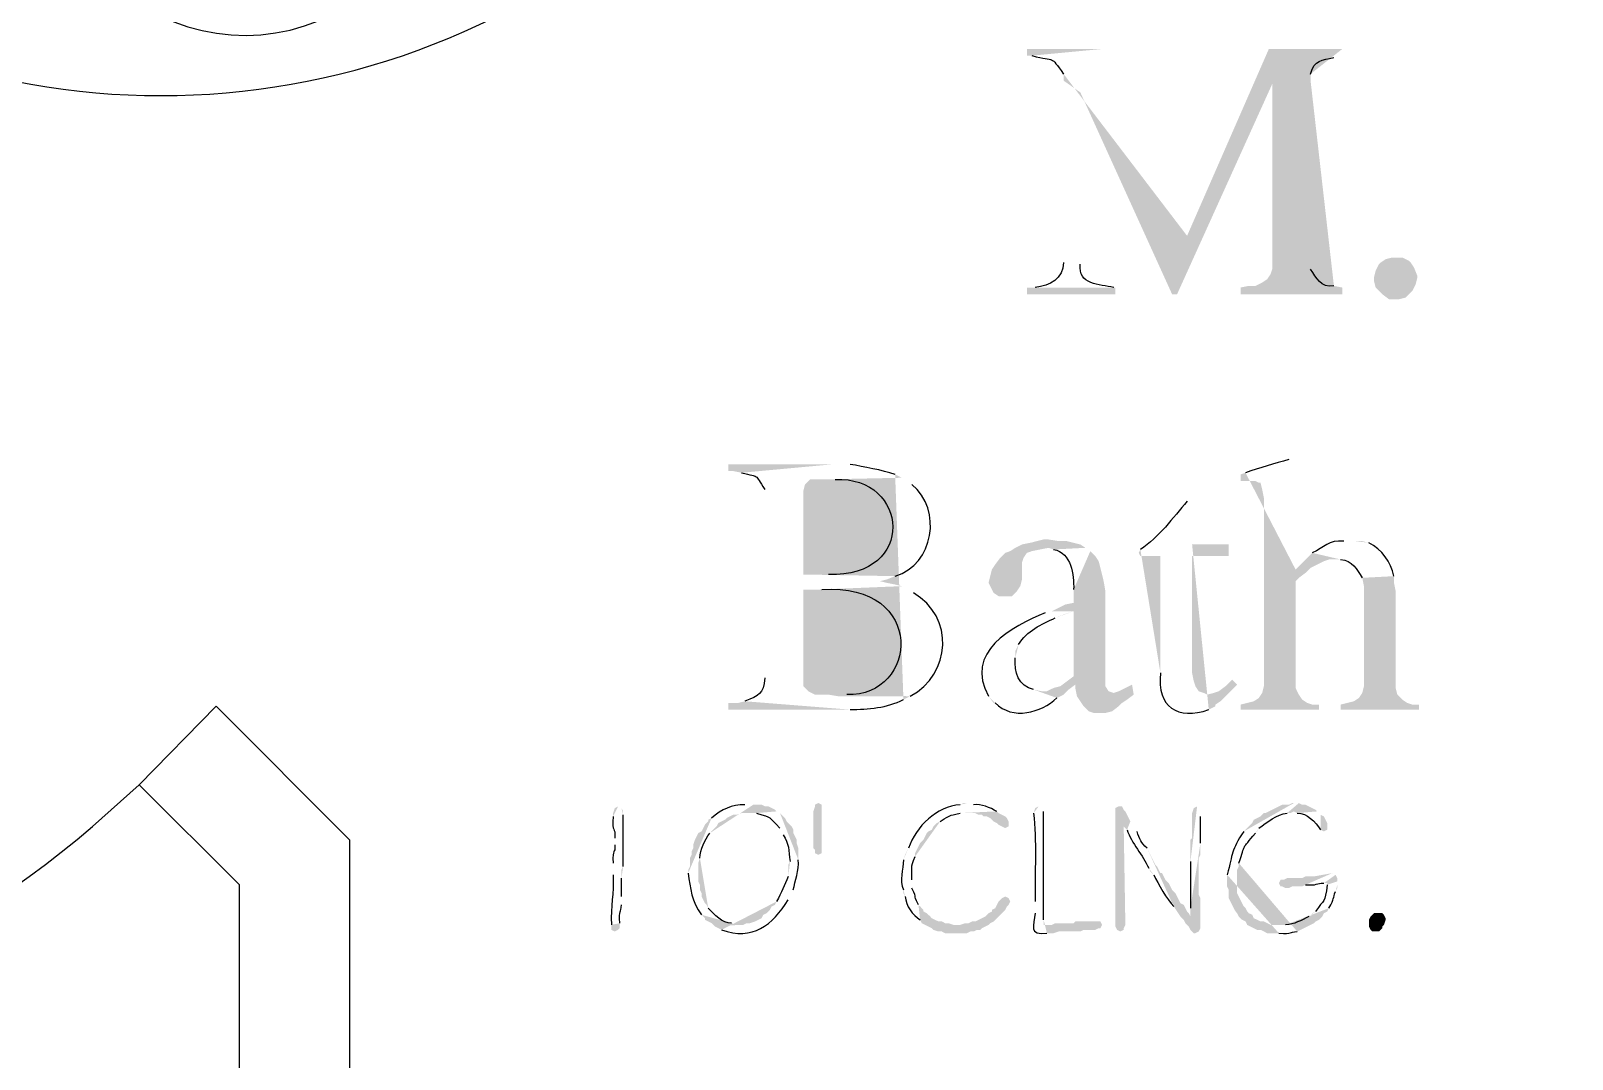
# Model space of a CAD drawing. Header units: inches. Extents: x -167 to 6071, y -6287 to -2731.
# Drawn here: x 1314.25 to 1363.52, y -5907.86 to -5874.98 of the extents above; entities that cross this region are included whole.
import ezdxf

# ---------------------------------------------------------------- set-up
doc = ezdxf.new("R2010")
doc.units = ezdxf.units.IN
doc.header["$LTSCALE"] = 96
doc.header["$MEASUREMENT"] = 0
doc.layers.add('PDF_Geometry', color=7, linetype='Continuous', true_color=0x4a4a4a)
doc.layers.add('PDF_Solid Fills', color=7, linetype='Continuous')

msp = doc.modelspace()

# ---------------------------------------------------------------- hatches: boundary and pattern name
at = {"layer": 'PDF_Solid Fills', "transparency": 33554559}
h = msp.add_hatch(color=256, dxfattribs=at)
h.paths.add_polyline_path([(1348.49, -5875.562), (1346.09, -5875.562), (1346.09, -5875.775), (1346.25, -5875.775)], flags=0)
h.paths.add_polyline_path([(1347.263, -5876.362), (1347.263, -5876.575), (1347.797, -5876.949), (1350.73, -5883.402), (1351.21, -5881.535)], flags=0)
h = msp.add_hatch(color=256, dxfattribs=at)
h.paths.add_polyline_path([(1356.17, -5875.562), (1353.823, -5875.562), (1351.21, -5881.535), (1350.73, -5883.402), (1350.89, -5883.402), (1353.93, -5876.682), (1355.157, -5876.575), (1355.157, -5876.362)], flags=0)
h.paths.add_polyline_path([(1355.903, -5875.829), (1356.17, -5875.775)], flags=0)
h = msp.add_hatch(color=256, dxfattribs=at)
h.paths.add_polyline_path([(1347.263, -5876.575), (1347.263, -5882.389)], flags=0)
h.paths.add_polyline_path([(1346.357, -5883.189), (1346.09, -5883.189), (1346.09, -5883.402), (1348.917, -5883.402), (1348.917, -5883.189), (1348.863, -5883.189)], flags=0)
h.paths.add_polyline_path([(1347.797, -5882.442), (1347.797, -5876.949)], flags=0)
h = msp.add_hatch(color=256, dxfattribs=at)
h.paths.add_polyline_path([(1355.157, -5876.575), (1353.93, -5876.682), (1353.93, -5882.602), (1353.877, -5882.762), (1353.77, -5882.922), (1353.61, -5883.029), (1353.397, -5883.135), (1353.183, -5883.135), (1352.917, -5883.189), (1352.917, -5883.402), (1356.17, -5883.402), (1356.17, -5883.189), (1355.903, -5883.135)], flags=0)
h.paths.add_polyline_path([(1355.157, -5882.602), (1355.157, -5882.389)], flags=0)
for points in [[(1358.57, -5882.869), (1358.517, -5883.082), (1358.41, -5883.295), (1358.357, -5883.349), (1358.197, -5883.509), (1357.983, -5883.562), (1357.663, -5883.562), (1357.45, -5883.402), (1357.397, -5883.349), (1357.237, -5883.189), (1357.183, -5882.975), (1357.183, -5882.869), (1357.237, -5882.655), (1357.343, -5882.442), (1357.397, -5882.389), (1357.557, -5882.282), (1357.77, -5882.229), (1358.09, -5882.229), (1358.303, -5882.335), (1358.357, -5882.389), (1358.463, -5882.549), (1358.57, -5882.815)], [(1346.783, -5891.242), (1346.623, -5891.242), (1346.197, -5891.349), (1345.93, -5891.402), (1345.717, -5891.509), (1345.557, -5891.615), (1345.397, -5891.669), (1345.237, -5891.829), (1345.077, -5892.042), (1344.97, -5892.202), (1344.917, -5892.415), (1344.863, -5892.629), (1344.917, -5892.735), (1345.023, -5892.949), (1345.183, -5893.055), (1345.61, -5893.055), (1345.77, -5892.895), (1345.877, -5892.735), (1345.93, -5892.522), (1345.93, -5891.989), (1345.983, -5891.829), (1346.09, -5891.669), (1346.25, -5891.615), (1346.783, -5891.509), (1347.957, -5891.509), (1347.797, -5891.402), (1347.37, -5891.295), (1347.103, -5891.295)], [(1355.05, -5891.829), (1354.677, -5892.202), (1354.997, -5892.309), (1355.157, -5892.149), (1355.583, -5891.935), (1355.743, -5891.882), (1355.957, -5891.882)], [(1347.37, -5895.775), (1347.157, -5895.935), (1346.943, -5895.989), (1346.73, -5896.095), (1346.57, -5896.095), (1347.263, -5896.202), (1347.423, -5896.042), (1347.637, -5895.882)], [(1352.65, -5895.722), (1352.437, -5895.935), (1352.223, -5896.095), (1352.063, -5896.149), (1351.85, -5896.202), (1352.437, -5896.255), (1352.81, -5895.882)], [(1339.53, -5899.935), (1339.53, -5901.269), (1339.423, -5901.322), (1339.317, -5901.269), (1339.317, -5901.162), (1339.263, -5901.109), (1339.263, -5899.935), (1339.317, -5899.775), (1339.317, -5899.722), (1339.423, -5899.669), (1339.53, -5899.722)], [(1349.023, -5899.775), (1348.917, -5899.829), (1348.917, -5903.615), (1348.97, -5903.722), (1349.077, -5903.775), (1349.183, -5903.722), (1349.183, -5903.669), (1349.237, -5903.562), (1349.183, -5900.362), (1349.397, -5900.255), (1349.343, -5900.149), (1349.29, -5900.042), (1349.237, -5899.935), (1349.183, -5899.882), (1349.13, -5899.775)], [(1345.183, -5899.989), (1344.17, -5899.989), (1344.437, -5899.989), (1344.543, -5900.042), (1344.65, -5900.042), (1344.703, -5900.095), (1344.81, -5900.095), (1344.917, -5900.149), (1345.023, -5900.255), (1345.13, -5900.309), (1345.183, -5900.362), (1345.29, -5900.415), (1345.397, -5900.469), (1345.503, -5900.415), (1345.503, -5900.255), (1345.45, -5900.149), (1345.397, -5900.095), (1345.29, -5900.042)], [(1345.397, -5902.655), (1345.29, -5902.709), (1345.183, -5902.815), (1345.077, -5903.029), (1344.97, -5903.082), (1344.97, -5903.135), (1344.863, -5903.189), (1344.757, -5903.295), (1344.65, -5903.349), (1344.543, -5903.402), (1344.437, -5903.455), (1344.33, -5903.455), (1344.223, -5903.509), (1344.117, -5903.509), (1343.957, -5903.562), (1342.837, -5903.562), (1343.05, -5903.669), (1343.103, -5903.722), (1343.263, -5903.775), (1343.37, -5903.775), (1343.477, -5903.829), (1344.17, -5903.829), (1344.277, -5903.775), (1344.383, -5903.775), (1344.49, -5903.722), (1344.597, -5903.722), (1344.65, -5903.669), (1344.757, -5903.615), (1344.863, -5903.562), (1344.917, -5903.509), (1345.023, -5903.455), (1345.237, -5903.242), (1345.29, -5903.189), (1345.397, -5903.082), (1345.45, -5902.975), (1345.503, -5902.922), (1345.557, -5902.815), (1345.503, -5902.709)], [(1357.237, -5903.775), (1357.13, -5903.775), (1357.077, -5903.722), (1357.023, -5903.615), (1357.023, -5903.402), (1357.077, -5903.295), (1357.183, -5903.189), (1357.45, -5903.189), (1357.503, -5903.242), (1357.557, -5903.349), (1357.557, -5903.402), (1357.503, -5903.562), (1357.45, -5903.615), (1357.45, -5903.669), (1357.343, -5903.775)], [(1348.277, -5903.455), (1347.637, -5903.455), (1347.583, -5903.509), (1346.997, -5903.509), (1346.89, -5903.562), (1346.623, -5903.562), (1348.49, -5903.562), (1348.437, -5903.455), (1348.383, -5903.455)]]:
    msp.add_hatch(color=256, dxfattribs=at).paths.add_polyline_path(points)
h = msp.add_hatch(color=256, dxfattribs=at)
h.paths.add_polyline_path([(1339.85, -5888.842), (1336.543, -5888.842), (1336.543, -5889.055), (1336.703, -5889.055), (1336.97, -5889.109)], flags=0)
h.paths.add_polyline_path([(1337.717, -5889.642), (1337.717, -5895.669)], flags=0)
h.paths.add_polyline_path([(1337.077, -5896.415), (1336.863, -5896.469), (1336.543, -5896.469), (1336.543, -5896.682), (1340.437, -5896.682)], flags=0)
h.paths.add_polyline_path([(1342.143, -5896.362), (1342.357, -5896.255), (1340.063, -5896.255), (1339.743, -5896.202), (1339.317, -5896.202), (1339.103, -5896.095), (1338.943, -5895.935), (1338.943, -5892.842), (1339.477, -5892.842), (1342.09, -5892.735), (1341.877, -5892.682), (1341.61, -5892.629), (1341.397, -5892.575), (1341.61, -5892.522), (1341.877, -5892.415), (1338.943, -5892.362), (1338.943, -5889.695), (1338.997, -5889.482), (1339.157, -5889.322), (1339.637, -5889.322), (1342.09, -5889.269), (1341.877, -5889.162)], flags=0)
h.paths.add_polyline_path([(1340.437, -5888.842), (1340.17, -5888.842)], flags=0)
h = msp.add_hatch(color=256, dxfattribs=at)
h.paths.add_polyline_path([(1354.677, -5888.629), (1354.463, -5888.682)], flags=0)
h.paths.add_polyline_path([(1353.077, -5889.109), (1352.917, -5889.162), (1352.917, -5889.375), (1353.397, -5889.375), (1353.503, -5889.429), (1353.557, -5889.429), (1353.61, -5889.642), (1353.663, -5889.909), (1353.663, -5895.935), (1353.61, -5896.149), (1353.503, -5896.309), (1353.343, -5896.415), (1352.917, -5896.522), (1352.917, -5896.682), (1355.423, -5896.682), (1355.423, -5896.522), (1355.21, -5896.522), (1355.05, -5896.469), (1354.89, -5896.362), (1354.783, -5896.202), (1354.677, -5895.989), (1354.677, -5892.575), (1354.783, -5892.469), (1354.997, -5892.309), (1354.677, -5892.202)], flags=0)
h = msp.add_hatch(color=256, dxfattribs=at)
h.paths.add_polyline_path([(1342.09, -5889.269), (1339.637, -5889.322), (1339.957, -5889.322)], flags=0)
h.paths.add_polyline_path([(1339.743, -5892.362), (1338.943, -5892.362), (1341.877, -5892.415)], flags=0)
h.paths.add_polyline_path([(1342.41, -5889.482), (1342.25, -5889.375)], flags=0)
h = msp.add_hatch(color=256, dxfattribs=at)
h.paths.add_polyline_path([(1351.37, -5889.802), (1351.21, -5890.015)], flags=0)
h.paths.add_polyline_path([(1349.717, -5891.562), (1349.663, -5891.669), (1349.717, -5891.775), (1350.357, -5891.775), (1350.357, -5895.509)], flags=0)
h.paths.add_polyline_path([(1351.903, -5896.682), (1352.117, -5896.575), (1352.117, -5896.522), (1352.277, -5896.415), (1352.437, -5896.255), (1351.85, -5896.202), (1351.743, -5896.149), (1351.583, -5896.095), (1351.477, -5895.935), (1351.423, -5895.775), (1351.37, -5895.509), (1351.37, -5891.775), (1352.543, -5891.775), (1352.543, -5891.402), (1351.37, -5891.402)], flags=0)
h = msp.add_hatch(color=256, dxfattribs=at)
h.paths.add_polyline_path([(1347.957, -5891.509), (1346.783, -5891.509), (1346.943, -5891.562)], flags=0)
h.paths.add_polyline_path([(1347.583, -5892.842), (1347.583, -5893.269), (1347.317, -5893.322), (1346.89, -5893.535), (1347.583, -5893.535), (1347.583, -5895.615), (1347.37, -5895.775), (1347.637, -5895.882), (1347.637, -5895.989), (1347.69, -5896.255), (1347.797, -5896.415), (1347.903, -5896.575), (1348.063, -5896.735), (1348.223, -5896.789), (1348.597, -5896.789), (1348.81, -5896.735), (1349.023, -5896.575), (1349.13, -5896.469), (1349.29, -5896.362), (1349.503, -5896.202), (1348.863, -5896.149), (1348.703, -5896.095), (1348.597, -5895.935), (1348.597, -5892.895), (1348.543, -5892.575), (1348.49, -5892.362), (1348.437, -5892.149), (1348.383, -5891.935), (1348.277, -5891.775), (1348.117, -5891.615)], flags=0)
h = msp.add_hatch(color=256, dxfattribs=at)
h.paths.add_polyline_path([(1356.383, -5891.242), (1356.223, -5891.295)], flags=0)
h.paths.add_polyline_path([(1355.21, -5891.669), (1355.05, -5891.829), (1355.957, -5891.882), (1356.117, -5891.882)], flags=0)
h.paths.add_polyline_path([(1356.81, -5892.469), (1356.863, -5892.735), (1356.863, -5895.935), (1356.81, -5896.149), (1356.703, -5896.309), (1356.543, -5896.415), (1356.117, -5896.522), (1356.117, -5896.682), (1358.623, -5896.682), (1358.623, -5896.522), (1358.41, -5896.522), (1358.25, -5896.469), (1358.09, -5896.362), (1357.93, -5896.202), (1357.877, -5895.989), (1357.877, -5892.895), (1357.823, -5892.629), (1357.823, -5892.415)], flags=0)
h.paths.add_polyline_path([(1357.023, -5891.349), (1356.81, -5891.295), (1356.597, -5891.295)], flags=0)
h = msp.add_hatch(color=256, dxfattribs=at)
h.paths.add_polyline_path([(1342.09, -5892.735), (1339.477, -5892.842), (1339.53, -5892.842)], flags=0)
h.paths.add_polyline_path([(1340.33, -5896.202), (1340.063, -5896.255), (1342.357, -5896.255)], flags=0)
h.paths.add_polyline_path([(1342.463, -5892.949), (1342.303, -5892.842)], flags=0)
h = msp.add_hatch(color=256, dxfattribs=at)
h.paths.add_polyline_path([(1346.89, -5893.535), (1346.677, -5893.589)], flags=0)
h.paths.add_polyline_path([(1344.863, -5896.255), (1345.023, -5896.469), (1345.077, -5896.469)], flags=0)
h.paths.add_polyline_path([(1347.05, -5896.309), (1347.263, -5896.202), (1346.57, -5896.095), (1346.303, -5896.042)], flags=0)
h.paths.add_polyline_path([(1345.717, -5895.029), (1345.717, -5894.815), (1345.823, -5894.602)], flags=0)
h.paths.add_polyline_path([(1346.997, -5893.749), (1347.263, -5893.642), (1347.583, -5893.535)], flags=0)
h = msp.add_hatch(color=256, dxfattribs=at)
h.paths.add_polyline_path([(1333.023, -5899.775), (1332.917, -5899.829), (1332.863, -5899.989), (1332.863, -5900.095)], flags=0)
h.paths.add_polyline_path([(1332.917, -5900.789), (1332.917, -5901.002)], flags=0)
h.paths.add_polyline_path([(1332.863, -5901.589), (1332.863, -5901.962)], flags=0)
h.paths.add_polyline_path([(1332.81, -5903.562), (1332.81, -5903.722), (1332.917, -5903.775), (1333.023, -5903.722), (1333.077, -5903.669), (1333.077, -5903.509)], flags=0)
h.paths.add_polyline_path([(1333.13, -5902.922), (1333.13, -5902.655)], flags=0)
h.paths.add_polyline_path([(1333.13, -5902.069), (1333.13, -5901.802), (1333.183, -5901.695)], flags=0)
h.paths.add_polyline_path([(1333.183, -5900.042), (1333.183, -5899.935), (1333.13, -5899.829)], flags=0)
h = msp.add_hatch(color=256, dxfattribs=at)
h.paths.add_polyline_path([(1337.237, -5899.669), (1337.077, -5899.722)], flags=0)
h.paths.add_polyline_path([(1336.01, -5900.149), (1335.903, -5900.202), (1335.903, -5900.255), (1335.797, -5900.362), (1335.743, -5900.469), (1335.69, -5900.575), (1335.583, -5900.629), (1335.53, -5900.735), (1335.477, -5900.842), (1335.423, -5901.002), (1335.423, -5901.109), (1335.37, -5901.215), (1335.37, -5901.322), (1335.317, -5901.429), (1335.317, -5901.695), (1335.263, -5901.802), (1335.263, -5901.909)], flags=0)
h.paths.add_polyline_path([(1335.69, -5903.242), (1335.797, -5903.349), (1335.797, -5903.402), (1336.01, -5903.509), (1336.117, -5903.615), (1336.917, -5903.562), (1336.757, -5903.562), (1336.65, -5903.509)], flags=0)
h.paths.add_polyline_path([(1335.903, -5903.029), (1335.85, -5902.922), (1335.797, -5902.869), (1335.743, -5902.762), (1335.69, -5902.655), (1335.69, -5902.549), (1335.637, -5902.442), (1335.637, -5902.282), (1335.583, -5902.175), (1335.583, -5901.589), (1335.637, -5901.429)], flags=0)
h.paths.add_polyline_path([(1335.957, -5900.629), (1336.063, -5900.522), (1336.17, -5900.415), (1336.223, -5900.309), (1336.33, -5900.255), (1336.437, -5900.202), (1336.49, -5900.149), (1336.703, -5900.042), (1336.81, -5900.042), (1336.97, -5899.989), (1337.183, -5899.989), (1338.09, -5899.935), (1338.037, -5899.882), (1337.823, -5899.775), (1337.717, -5899.775), (1337.61, -5899.722), (1337.343, -5899.722)], flags=0)
h = msp.add_hatch(color=256, dxfattribs=at)
h.paths.add_polyline_path([(1338.09, -5899.935), (1337.183, -5899.989), (1337.45, -5899.989)], flags=0)
h.paths.add_polyline_path([(1338.197, -5900.469), (1338.303, -5900.682)], flags=0)
h.paths.add_polyline_path([(1338.517, -5901.535), (1338.463, -5901.642), (1338.463, -5902.015)], flags=0)
h.paths.add_polyline_path([(1338.09, -5902.815), (1338.037, -5902.922), (1337.93, -5902.975), (1337.877, -5903.082), (1337.77, -5903.189), (1337.663, -5903.242), (1337.61, -5903.349), (1337.397, -5903.455), (1337.237, -5903.509), (1337.13, -5903.509), (1337.023, -5903.562), (1336.917, -5903.562), (1336.117, -5903.615), (1336.223, -5903.669), (1336.33, -5903.722)], flags=0)
h.paths.add_polyline_path([(1338.463, -5902.762), (1338.517, -5902.655), (1338.623, -5902.442)], flags=0)
h.paths.add_polyline_path([(1338.783, -5901.482), (1338.783, -5901.109), (1338.73, -5900.949), (1338.73, -5900.842), (1338.677, -5900.735), (1338.623, -5900.629), (1338.623, -5900.522), (1338.57, -5900.415), (1338.517, -5900.362), (1338.41, -5900.255), (1338.357, -5900.149), (1338.303, -5900.095), (1338.197, -5899.989)], flags=0)
h = msp.add_hatch(color=256, dxfattribs=at)
h.paths.add_polyline_path([(1344.17, -5899.669), (1344.063, -5899.669), (1343.957, -5899.722)], flags=0)
h.paths.add_polyline_path([(1342.303, -5901.109), (1342.197, -5901.322), (1342.143, -5901.482)], flags=0)
h.paths.add_polyline_path([(1342.143, -5902.442), (1342.143, -5902.549), (1342.197, -5902.655)], flags=0)
h.paths.add_polyline_path([(1342.677, -5903.402), (1342.73, -5903.509), (1342.837, -5903.562), (1343.85, -5903.562), (1343.743, -5903.562), (1343.583, -5903.509), (1343.477, -5903.509), (1343.37, -5903.455), (1343.263, -5903.455), (1343.05, -5903.349), (1342.997, -5903.295), (1342.89, -5903.189), (1342.783, -5903.135), (1342.783, -5903.082), (1342.677, -5902.975), (1342.623, -5902.922)], flags=0)
h.paths.add_polyline_path([(1342.41, -5902.389), (1342.41, -5902.122)], flags=0)
h.paths.add_polyline_path([(1342.517, -5901.375), (1342.517, -5901.269), (1342.623, -5901.055), (1342.677, -5900.949), (1342.783, -5900.842), (1342.89, -5900.629), (1342.943, -5900.575), (1343.05, -5900.522), (1343.103, -5900.415), (1343.21, -5900.309), (1343.317, -5900.255)], flags=0)
h.paths.add_polyline_path([(1343.957, -5899.989), (1345.183, -5899.989), (1345.13, -5899.935)], flags=0)
h.paths.add_polyline_path([(1344.383, -5899.722), (1344.277, -5899.669)], flags=0)
h = msp.add_hatch(color=256, dxfattribs=at)
h.paths.add_polyline_path([(1346.463, -5899.775), (1346.357, -5899.829), (1346.303, -5899.989)], flags=0)
h.paths.add_polyline_path([(1346.357, -5902.815), (1346.357, -5903.189)], flags=0)
h.paths.add_polyline_path([(1346.73, -5903.829), (1346.943, -5903.829), (1347.103, -5903.775), (1347.797, -5903.775), (1347.903, -5903.722), (1348.277, -5903.722), (1348.383, -5903.669), (1348.437, -5903.669), (1348.49, -5903.562), (1346.623, -5903.562), (1346.623, -5903.402)], flags=0)
h.paths.add_polyline_path([(1346.623, -5899.935), (1346.57, -5899.829)], flags=0)
h = msp.add_hatch(color=256, dxfattribs=at)
h.paths.add_polyline_path([(1351.53, -5899.775), (1351.423, -5899.829), (1351.37, -5899.989), (1351.37, -5900.789), (1351.317, -5900.842), (1351.317, -5901.535)], flags=0)
h.paths.add_polyline_path([(1351.317, -5903.029), (1351.317, -5903.295), (1350.997, -5903.295), (1351.103, -5903.402), (1351.157, -5903.509), (1351.263, -5903.615), (1351.317, -5903.722), (1351.423, -5903.829), (1351.477, -5903.829), (1351.583, -5903.775), (1351.637, -5903.669), (1351.637, -5902.709), (1351.583, -5902.602), (1351.583, -5901.429), (1351.637, -5901.322), (1351.637, -5900.949)], flags=0)
h.paths.add_polyline_path([(1351.637, -5900.095), (1351.637, -5899.829)], flags=0)
h = msp.add_hatch(color=256, dxfattribs=at)
h.paths.add_polyline_path([(1354.623, -5899.669), (1354.57, -5899.669), (1354.463, -5899.722), (1354.25, -5899.722), (1353.717, -5899.989), (1353.663, -5899.989), (1353.557, -5900.095), (1353.45, -5900.149), (1353.343, -5900.202), (1353.29, -5900.309), (1353.183, -5900.415), (1353.13, -5900.469), (1353.023, -5900.575)], flags=0)
h.paths.add_polyline_path([(1352.49, -5901.962), (1352.49, -5902.335), (1352.543, -5902.442), (1352.543, -5902.709), (1352.65, -5902.922), (1352.703, -5903.029), (1352.757, -5903.135), (1352.81, -5903.189), (1352.863, -5903.295), (1352.97, -5903.402), (1353.077, -5903.455), (1353.13, -5903.562), (1353.45, -5903.722), (1353.557, -5903.722), (1353.663, -5903.775), (1353.77, -5903.829), (1354.143, -5903.829)], flags=0)
h.paths.add_polyline_path([(1354.73, -5903.775), (1355.157, -5903.562), (1353.877, -5903.562), (1353.77, -5903.509), (1353.663, -5903.455), (1353.557, -5903.455), (1353.45, -5903.402), (1353.343, -5903.349), (1353.29, -5903.242), (1353.183, -5903.189), (1353.13, -5903.135), (1353.077, -5903.029), (1353.023, -5902.975), (1352.97, -5902.869), (1352.863, -5902.655), (1352.81, -5902.549), (1352.81, -5901.802), (1352.863, -5901.695), (1352.863, -5901.589)], flags=0)
h.paths.add_polyline_path([(1353.397, -5900.629), (1353.45, -5900.575), (1353.503, -5900.469)], flags=0)
h.paths.add_polyline_path([(1354.41, -5899.989), (1354.517, -5899.989), (1354.623, -5899.935), (1355.37, -5899.935), (1355.317, -5899.882), (1355.21, -5899.829), (1355.103, -5899.775), (1354.997, -5899.722), (1354.89, -5899.722), (1354.783, -5899.669)], flags=0)
h = msp.add_hatch(color=256, dxfattribs=at)
h.paths.add_polyline_path([(1355.37, -5899.935), (1354.623, -5899.935), (1354.73, -5899.989)], flags=0)
h.paths.add_polyline_path([(1355.477, -5900.522), (1355.583, -5900.575), (1355.69, -5900.522), (1355.69, -5900.309), (1355.637, -5900.202), (1355.583, -5900.095), (1355.477, -5900.042)], flags=0)
h = msp.add_hatch(color=256, dxfattribs=at)
h.paths.add_polyline_path([(1349.397, -5900.255), (1349.183, -5900.362), (1349.183, -5900.415), (1349.29, -5900.522)], flags=0)
h.paths.add_polyline_path([(1349.983, -5901.749), (1350.037, -5901.855), (1350.143, -5901.962)], flags=0)
h.paths.add_polyline_path([(1350.783, -5902.975), (1350.89, -5903.135), (1350.997, -5903.295), (1351.317, -5903.295), (1351.263, -5903.189), (1351.21, -5903.135), (1351.157, -5903.029), (1351.103, -5902.922), (1350.997, -5902.869), (1350.89, -5902.655), (1350.837, -5902.549), (1350.73, -5902.442), (1350.677, -5902.335), (1350.623, -5902.229), (1350.517, -5902.122), (1350.41, -5901.909), (1350.357, -5901.909), (1350.303, -5901.802), (1350.25, -5901.695), (1350.197, -5901.642), (1350.09, -5901.429), (1349.983, -5901.215), (1349.93, -5901.109)], flags=0)
h.paths.add_polyline_path([(1349.61, -5900.575), (1349.557, -5900.469), (1349.503, -5900.362)], flags=0)
h = msp.add_hatch(color=256, dxfattribs=at)
h.paths.add_polyline_path([(1355.85, -5901.909), (1355.263, -5902.015), (1354.997, -5902.015), (1354.89, -5902.069), (1354.41, -5902.069), (1354.303, -5902.122), (1354.197, -5902.122), (1354.143, -5902.229), (1354.197, -5902.335), (1354.25, -5902.335), (1354.357, -5902.389), (1354.463, -5902.389), (1354.57, -5902.335), (1354.89, -5902.335), (1354.997, -5902.282)], flags=0)
h.paths.add_polyline_path([(1355.583, -5902.229), (1355.69, -5902.229), (1356.01, -5902.175), (1356.01, -5902.069), (1355.957, -5901.962)], flags=0)
h = msp.add_hatch(color=256, dxfattribs=at)
h.paths.add_polyline_path([(1356.01, -5902.175), (1355.69, -5902.229), (1355.69, -5902.282)], flags=0)
h.paths.add_polyline_path([(1355.317, -5903.135), (1355.21, -5903.189), (1355.21, -5903.242), (1355.103, -5903.295)], flags=0)
h.paths.add_polyline_path([(1354.357, -5903.562), (1354.197, -5903.562), (1355.157, -5903.562), (1355.263, -5903.509), (1355.317, -5903.455), (1355.423, -5903.402), (1355.53, -5903.295), (1355.583, -5903.189), (1355.69, -5903.135), (1355.743, -5903.029)], flags=0)
h.paths.add_polyline_path([(1355.957, -5902.495), (1356.01, -5902.389), (1356.01, -5902.282)], flags=0)

# ---------------------------------------------------------------- linework, layer by layer
at = {"layer": 'PDF_Geometry', "color": 7}
msp.add_lwpolyline([(1238.943, -6048.575), (1320.917, -6048.575), (1320.917, -5902.282), (1317.717, -5899.082), (1320.17, -5896.575), (1324.437, -5900.842), (1324.437, -5994.069), (1386.89, -5994.069), (1386.89, -5822.069), (1324.437, -5822.069), (1324.437, -5847.135), (1318.41, -5853.109), (1315.957, -5850.655), (1320.917, -5845.695), (1320.917, -5832.575), (1258.943, -5832.575)], dxfattribs=at)
at = {"layer": 'PDF_Geometry'}
for points in [[(1301.503, -5870.015), (1302.783, -5871.242, 0.371843), (1334.037, -5871.242), (1335.317, -5870.015)], [(1278.143, -5899.082), (1279.637, -5900.415, 0.373797), (1316.223, -5900.415), (1317.717, -5899.082)]]:
    msp.add_lwpolyline(points, format="xyb", dxfattribs=at)
for points in [[(1315.157, -5870.069), (1316.302, -5876.371), (1324.808, -5876.932), (1326.783, -5870.922)], [(1346.25, -5875.775), (1347.044, -5875.981), (1346.794, -5875.727), (1347.263, -5876.362)], [(1355.157, -5876.362), (1355.287, -5875.879), (1355.512, -5875.942), (1355.903, -5875.829)], [(1347.263, -5882.389), (1347.249, -5882.904), (1346.818, -5883.127), (1346.357, -5883.189)], [(1348.863, -5883.189), (1348.418, -5883.071), (1347.705, -5883.121), (1347.797, -5882.442)], [(1355.903, -5883.135), (1355.475, -5883.203), (1355.351, -5882.883), (1355.157, -5882.602)], [(1341.877, -5889.162), (1341.459, -5889.027), (1340.872, -5888.916), (1340.437, -5888.842)], [(1354.463, -5888.682), (1354, -5888.824), (1353.537, -5888.953), (1353.077, -5889.109)], [(1336.97, -5889.109), (1337.582, -5889.272), (1337.34, -5889.106), (1337.717, -5889.642)], [(1339.957, -5889.322), (1342.305, -5889.208), (1342.598, -5892.457), (1339.743, -5892.362)], [(1341.877, -5892.415), (1343.114, -5892.035), (1343.398, -5890.305), (1342.41, -5889.482)], [(1351.21, -5890.015), (1350.751, -5890.567), (1350.312, -5891.159), (1349.717, -5891.562)], [(1346.943, -5891.562), (1347.518, -5891.671), (1347.599, -5892.368), (1347.583, -5892.842)], [(1356.223, -5891.295), (1355.728, -5891.251), (1355.597, -5891.506), (1355.21, -5891.669)], [(1357.823, -5892.415), (1357.731, -5891.97), (1357.432, -5891.557), (1357.023, -5891.349)], [(1356.117, -5891.882), (1356.506, -5891.923), (1356.62, -5892.188), (1356.81, -5892.469)], [(1339.53, -5892.842), (1342.922, -5892.614), (1342.609, -5896.287), (1340.33, -5896.202)], [(1342.357, -5896.255), (1343.689, -5895.545), (1343.769, -5893.714), (1342.463, -5892.949)], [(1346.677, -5893.589), (1345.6, -5894.023), (1344.071, -5894.855), (1344.863, -5896.255)], [(1345.823, -5894.602), (1346.082, -5894.157), (1346.553, -5893.955), (1346.997, -5893.749)], [(1346.303, -5896.042), (1345.815, -5895.925), (1345.672, -5895.487), (1345.717, -5895.029)], [(1337.717, -5895.669), (1337.664, -5896.218), (1337.529, -5896.211), (1337.077, -5896.415)], [(1350.357, -5895.509), (1350.248, -5896.614), (1350.904, -5897.022), (1351.903, -5896.682)], [(1340.437, -5896.682), (1341.02, -5896.675), (1341.614, -5896.627), (1342.143, -5896.362)], [(1345.077, -5896.469), (1345.63, -5897.034), (1346.548, -5896.779), (1347.05, -5896.309)], [(1337.077, -5899.722), (1336.652, -5899.714), (1336.328, -5899.872), (1336.01, -5900.149)], [(1343.957, -5899.722), (1343.205, -5899.773), (1342.546, -5900.415), (1342.303, -5901.109)], [(1345.13, -5899.935), (1344.918, -5899.819), (1344.623, -5899.686), (1344.383, -5899.722)], [(1346.623, -5903.402), (1346.623, -5902.247), (1346.623, -5901.091), (1346.623, -5899.935)], [(1332.863, -5900.095), (1332.824, -5900.657), (1332.942, -5900.392), (1332.917, -5900.789)], [(1333.183, -5901.695), (1333.183, -5901.144), (1333.183, -5900.593), (1333.183, -5900.042)], [(1337.45, -5899.989), (1337.976, -5900.154), (1337.793, -5900.08), (1338.197, -5900.469)], [(1343.317, -5900.255), (1343.716, -5900.012), (1343.523, -5900.103), (1343.957, -5899.989)], [(1346.303, -5899.989), (1346.411, -5900.865), (1346.334, -5901.902), (1346.357, -5902.815)], [(1351.637, -5900.949), (1351.637, -5900.664), (1351.637, -5900.38), (1351.637, -5900.095)], [(1353.503, -5900.469), (1353.771, -5900.278), (1354.07, -5900.026), (1354.41, -5899.989)], [(1354.73, -5899.989), (1355.06, -5899.989), (1355.297, -5900.268), (1355.477, -5900.522)], [(1335.637, -5901.429), (1335.66, -5901.149), (1335.78, -5900.856), (1335.957, -5900.629)], [(1338.303, -5900.682), (1338.487, -5900.974), (1338.476, -5901.175), (1338.517, -5901.535)], [(1349.29, -5900.522), (1349.437, -5900.957), (1349.799, -5901.334), (1349.983, -5901.749)], [(1349.93, -5901.109), (1349.728, -5900.935), (1349.695, -5900.827), (1349.61, -5900.575)], [(1353.023, -5900.575), (1352.609, -5901.199), (1352.679, -5901.262), (1352.49, -5901.962)], [(1352.863, -5901.589), (1353.097, -5900.927), (1352.927, -5901.195), (1353.397, -5900.629)], [(1332.917, -5901.002), (1332.938, -5901.339), (1332.832, -5901.074), (1332.863, -5901.589)], [(1342.41, -5902.122), (1342.427, -5901.661), (1342.347, -5901.796), (1342.517, -5901.375)], [(1335.263, -5901.909), (1335.327, -5902.402), (1335.376, -5902.825), (1335.69, -5903.242)], [(1338.623, -5902.442), (1338.675, -5902.151), (1338.815, -5901.826), (1338.783, -5901.482)], [(1342.143, -5901.482), (1342.143, -5901.794), (1341.998, -5902.138), (1342.143, -5902.442)], [(1351.317, -5901.535), (1351.317, -5902.033), (1351.317, -5902.531), (1351.317, -5903.029)], [(1332.863, -5901.962), (1332.897, -5902.584), (1332.775, -5902.935), (1332.81, -5903.562)], [(1333.13, -5902.655), (1333.13, -5902.46), (1333.13, -5902.264), (1333.13, -5902.069)], [(1338.463, -5902.015), (1338.334, -5902.296), (1338.246, -5902.53), (1338.09, -5902.815)], [(1342.623, -5902.922), (1342.388, -5902.504), (1342.646, -5902.807), (1342.41, -5902.389)], [(1350.143, -5901.962), (1350.29, -5902.256), (1350.565, -5902.742), (1350.783, -5902.975)], [(1354.997, -5902.282), (1355.391, -5902.311), (1355.324, -5902.23), (1355.583, -5902.229)], [(1355.69, -5902.282), (1355.616, -5902.891), (1355.588, -5902.727), (1355.317, -5903.135)], [(1336.33, -5903.722), (1337.326, -5904.084), (1337.954, -5903.567), (1338.463, -5902.762)], [(1342.197, -5902.655), (1342.223, -5902.956), (1342.438, -5903.255), (1342.677, -5903.402)], [(1355.743, -5903.029), (1355.937, -5902.696), (1355.854, -5902.735), (1355.957, -5902.495)], [(1333.077, -5903.509), (1333.047, -5903.05), (1333.112, -5903.203), (1333.13, -5902.922)], [(1336.65, -5903.509), (1336.346, -5903.511), (1336.101, -5903.231), (1335.903, -5903.029)], [(1346.357, -5903.189), (1346.305, -5903.579), (1346.134, -5903.908), (1346.73, -5903.829)], [(1355.103, -5903.295), (1354.857, -5903.423), (1354.637, -5903.548), (1354.357, -5903.562)], [(1354.143, -5903.829), (1354.603, -5903.858), (1354.449, -5903.793), (1354.73, -5903.775)]]:
    msp.add_open_spline(points, degree=3, dxfattribs=at)
at = {"layer": 'PDF_Solid Fills', "transparency": 33554559}
msp.add_solid([(1349.45, -5895.882), (1349.023, -5896.095), (1349.503, -5896.202), (1348.863, -5896.149)], dxfattribs=at)

doc.saveas('drawing.dxf')
